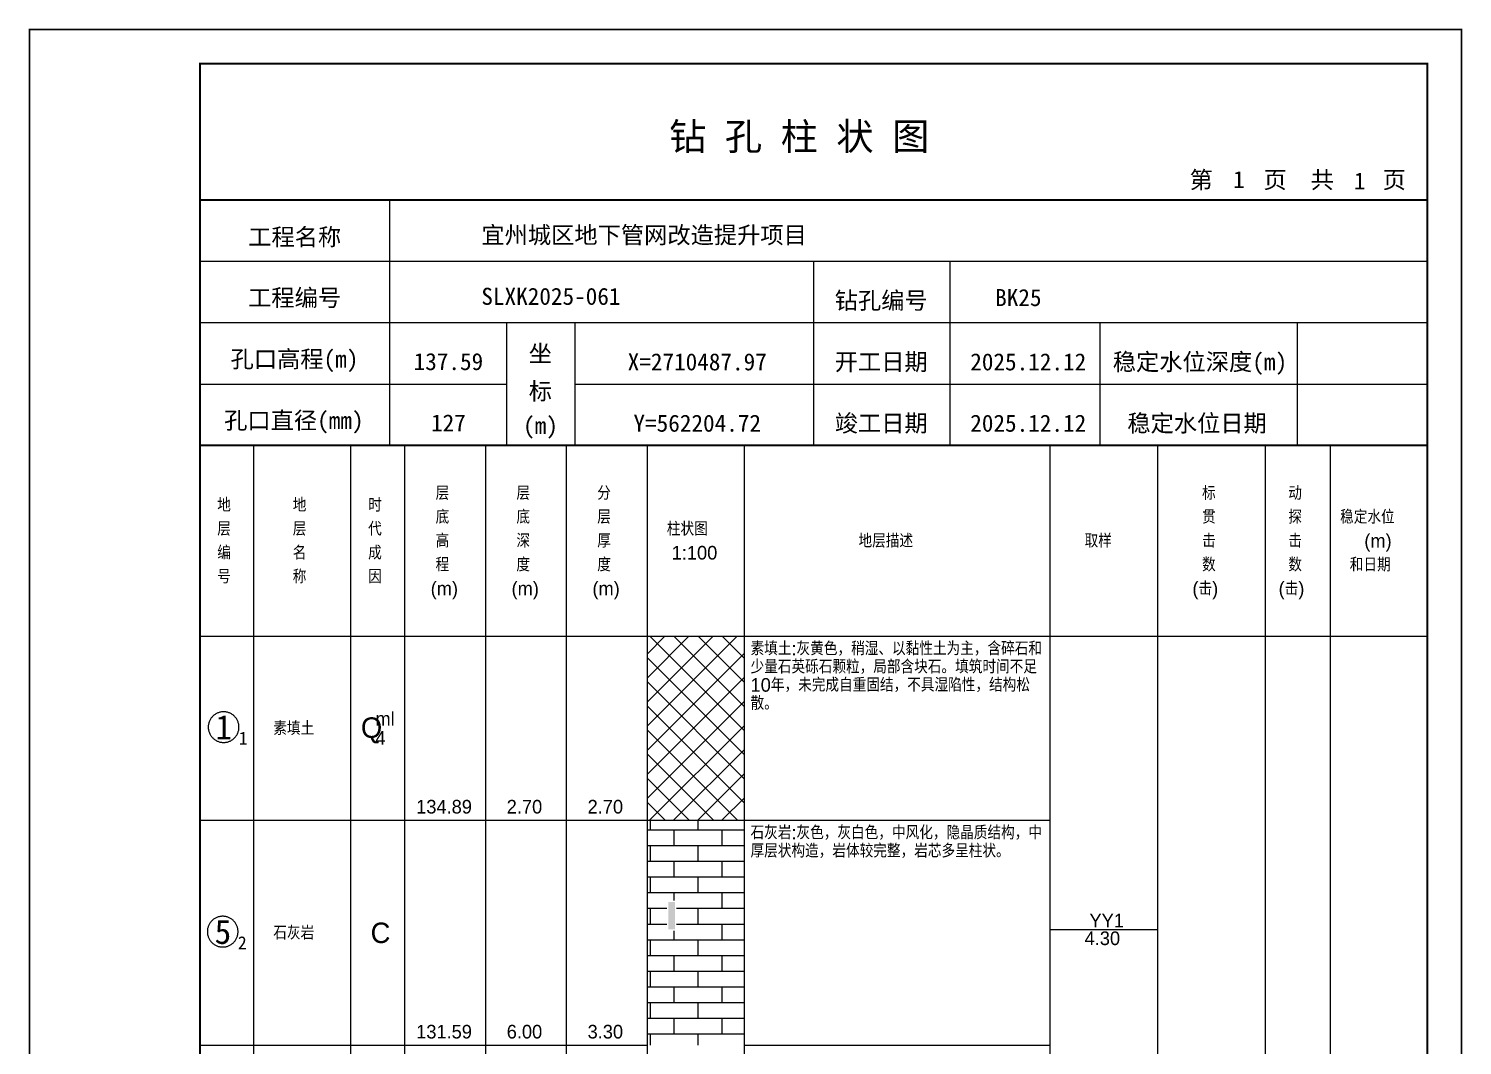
# Model space of a CAD drawing. Header units: millimetres. Extents: x 12489 to 89920, y 4630 to 4927.
# Drawn here: x 17769.3 to 17979.6, y 4777.7 to 4926.8 of the extents above; entities that cross this region are included whole.
import ezdxf
from ezdxf.enums import TextEntityAlignment as Align

# ---------------------------------------------------------------- set-up
doc = ezdxf.new("R2010")
doc.units = ezdxf.units.MM
doc.layers.add('ZZT_TC', color=7, linetype='Continuous')
doc.styles.add('成果图图块', font='', dxfattribs={"height": 2.5})
doc.styles.add('成果图模板', font='')
doc.styles.add('成果图模板标题', font='simhei.ttf')
doc.styles.add('成果图表体', font='Comfont.shx', dxfattribs={"height": 2, "bigfont": 'Hztxt12a.shx'})
doc.styles.get('成果图图块').set_extended_font_data('FangSong_GB2312')
doc.styles.get('成果图模板').set_extended_font_data('FangSong_GB2312')

# ---------------------------------------------------------------- blocks, each defined once
blk = doc.blocks.new('DCBH-1-1-955', base_point=(0.3, -0.11))
at = {"layer": 'ZZT_TC', "color": 7}
blk.add_polyline3d([(-0.19, 2.31, 0), (-0.3, 2.31, 0), (-0.41, 2.3, 0), (-0.52, 2.29, 0), (-0.63, 2.27, 0), (-0.73, 2.24, 0), (-0.84, 2.21, 0), (-0.95, 2.18, 0), (-1.05, 2.14, 0), (-1.15, 2.09, 0), (-1.25, 2.04, 0), (-1.35, 1.99, 0), (-1.44, 1.93, 0), (-1.53, 1.87, 0), (-1.62, 1.8, 0), (-1.7, 1.73, 0), (-1.78, 1.65, 0), (-1.86, 1.57, 0), (-1.93, 1.49, 0), (-2, 1.4, 0), (-2.06, 1.31, 0), (-2.12, 1.22, 0), (-2.17, 1.12, 0), (-2.22, 1.02, 0), (-2.27, 0.92, 0), (-2.31, 0.82, 0), (-2.34, 0.71, 0), (-2.37, 0.61, 0), (-2.4, 0.5, 0), (-2.41, 0.39, 0), (-2.43, 0.28, 0), (-2.44, 0.17, 0), (-2.44, 0.06, 0), (-2.44, -0.05, 0), (-2.43, -0.16, 0), (-2.41, -0.27, 0), (-2.4, -0.38, 0), (-2.37, -0.49, 0), (-2.34, -0.6, 0), (-2.31, -0.7, 0), (-2.27, -0.8, 0), (-2.22, -0.9, 0), (-2.17, -1, 0), (-2.12, -1.1, 0), (-2.06, -1.19, 0), (-2, -1.28, 0), (-1.93, -1.37, 0), (-1.86, -1.45, 0), (-1.78, -1.53, 0), (-1.7, -1.61, 0), (-1.62, -1.68, 0), (-1.53, -1.75, 0), (-1.44, -1.81, 0), (-1.35, -1.87, 0), (-1.25, -1.93, 0), (-1.15, -1.98, 0), (-1.05, -2.02, 0), (-0.95, -2.06, 0), (-0.84, -2.1, 0), (-0.73, -2.13, 0), (-0.63, -2.15, 0), (-0.52, -2.17, 0), (-0.41, -2.18, 0), (-0.3, -2.19, 0), (-0.19, -2.19, 0), (-0.08, -2.19, 0), (0.03, -2.18, 0), (0.14, -2.17, 0), (0.25, -2.15, 0), (0.36, -2.13, 0), (0.47, -2.1, 0), (0.57, -2.06, 0), (0.67, -2.02, 0), (0.77, -1.98, 0), (0.87, -1.93, 0), (0.97, -1.87, 0), (1.06, -1.81, 0), (1.15, -1.75, 0), (1.24, -1.68, 0), (1.32, -1.61, 0), (1.4, -1.53, 0), (1.48, -1.45, 0), (1.55, -1.37, 0), (1.62, -1.28, 0), (1.68, -1.19, 0), (1.74, -1.1, 0), (1.8, -1, 0), (1.85, -0.9, 0), (1.89, -0.8, 0), (1.93, -0.7, 0), (1.97, -0.6, 0), (2, -0.49, 0), (2.02, -0.38, 0), (2.04, -0.27, 0), (2.05, -0.16, 0), (2.06, -0.05, 0), (2.06, 0.06, 0), (2.06, 0.17, 0), (2.05, 0.28, 0), (2.04, 0.39, 0), (2.02, 0.5, 0), (2, 0.61, 0), (1.97, 0.71, 0), (1.93, 0.82, 0), (1.89, 0.92, 0), (1.85, 1.02, 0), (1.8, 1.12, 0), (1.74, 1.22, 0), (1.68, 1.31, 0), (1.62, 1.4, 0), (1.55, 1.49, 0), (1.48, 1.57, 0), (1.4, 1.65, 0), (1.32, 1.73, 0), (1.24, 1.8, 0), (1.15, 1.87, 0), (1.06, 1.93, 0), (0.97, 1.99, 0), (0.87, 2.04, 0), (0.77, 2.09, 0), (0.67, 2.14, 0), (0.57, 2.18, 0), (0.47, 2.21, 0), (0.36, 2.24, 0), (0.25, 2.27, 0), (0.14, 2.29, 0), (0.03, 2.3, 0), (-0.08, 2.31, 0), (-0.19, 2.31, 0)], dxfattribs=at)
at = {"style": '成果图图块'}
blk.add_text('1', height=3.57, dxfattribs=at).set_placement((-0.16, -1.74), align=Align.CENTER)
blk.add_text('1', height=1.91, dxfattribs=at).set_placement((2.03, -2.53))
blk = doc.blocks.new('DCBH-1-1-956', base_point=(0.43, -0.11))
at = {"layer": 'ZZT_TC', "color": 7}
blk.add_polyline3d([(-0.19, 2.31, 0), (-0.3, 2.31, 0), (-0.41, 2.3, 0), (-0.52, 2.29, 0), (-0.63, 2.27, 0), (-0.73, 2.24, 0), (-0.84, 2.21, 0), (-0.95, 2.18, 0), (-1.05, 2.14, 0), (-1.15, 2.09, 0), (-1.25, 2.04, 0), (-1.35, 1.99, 0), (-1.44, 1.93, 0), (-1.53, 1.87, 0), (-1.62, 1.8, 0), (-1.7, 1.73, 0), (-1.78, 1.65, 0), (-1.86, 1.57, 0), (-1.93, 1.49, 0), (-2, 1.4, 0), (-2.06, 1.31, 0), (-2.12, 1.22, 0), (-2.17, 1.12, 0), (-2.22, 1.02, 0), (-2.27, 0.92, 0), (-2.31, 0.82, 0), (-2.34, 0.71, 0), (-2.37, 0.61, 0), (-2.4, 0.5, 0), (-2.41, 0.39, 0), (-2.43, 0.28, 0), (-2.44, 0.17, 0), (-2.44, 0.06, 0), (-2.44, -0.05, 0), (-2.43, -0.16, 0), (-2.41, -0.27, 0), (-2.4, -0.38, 0), (-2.37, -0.49, 0), (-2.34, -0.6, 0), (-2.31, -0.7, 0), (-2.27, -0.8, 0), (-2.22, -0.9, 0), (-2.17, -1, 0), (-2.12, -1.1, 0), (-2.06, -1.19, 0), (-2, -1.28, 0), (-1.93, -1.37, 0), (-1.86, -1.45, 0), (-1.78, -1.53, 0), (-1.7, -1.61, 0), (-1.62, -1.68, 0), (-1.53, -1.75, 0), (-1.44, -1.81, 0), (-1.35, -1.87, 0), (-1.25, -1.93, 0), (-1.15, -1.98, 0), (-1.05, -2.02, 0), (-0.95, -2.06, 0), (-0.84, -2.1, 0), (-0.73, -2.13, 0), (-0.63, -2.15, 0), (-0.52, -2.17, 0), (-0.41, -2.18, 0), (-0.3, -2.19, 0), (-0.19, -2.19, 0), (-0.08, -2.19, 0), (0.03, -2.18, 0), (0.14, -2.17, 0), (0.25, -2.15, 0), (0.36, -2.13, 0), (0.47, -2.1, 0), (0.57, -2.06, 0), (0.67, -2.02, 0), (0.77, -1.98, 0), (0.87, -1.93, 0), (0.97, -1.87, 0), (1.06, -1.81, 0), (1.15, -1.75, 0), (1.24, -1.68, 0), (1.32, -1.61, 0), (1.4, -1.53, 0), (1.48, -1.45, 0), (1.55, -1.37, 0), (1.62, -1.28, 0), (1.68, -1.19, 0), (1.74, -1.1, 0), (1.8, -1, 0), (1.85, -0.9, 0), (1.89, -0.8, 0), (1.93, -0.7, 0), (1.97, -0.6, 0), (2, -0.49, 0), (2.02, -0.38, 0), (2.04, -0.27, 0), (2.05, -0.16, 0), (2.06, -0.05, 0), (2.06, 0.06, 0), (2.06, 0.17, 0), (2.05, 0.28, 0), (2.04, 0.39, 0), (2.02, 0.5, 0), (2, 0.61, 0), (1.97, 0.71, 0), (1.93, 0.82, 0), (1.89, 0.92, 0), (1.85, 1.02, 0), (1.8, 1.12, 0), (1.74, 1.22, 0), (1.68, 1.31, 0), (1.62, 1.4, 0), (1.55, 1.49, 0), (1.48, 1.57, 0), (1.4, 1.65, 0), (1.32, 1.73, 0), (1.24, 1.8, 0), (1.15, 1.87, 0), (1.06, 1.93, 0), (0.97, 1.99, 0), (0.87, 2.04, 0), (0.77, 2.09, 0), (0.67, 2.14, 0), (0.57, 2.18, 0), (0.47, 2.21, 0), (0.36, 2.24, 0), (0.25, 2.27, 0), (0.14, 2.29, 0), (0.03, 2.3, 0), (-0.08, 2.31, 0), (-0.19, 2.31, 0)], dxfattribs=at)
at = {"style": '成果图图块'}
blk.add_text('5', height=3.57, dxfattribs=at).set_placement((-0.16, -1.74), align=Align.CENTER)
blk.add_text('2', height=1.91, dxfattribs=at).set_placement((2.03, -2.53))
blk = doc.blocks.new('gkqy3.dwg', base_point=(0, -2))
blk.add_wipeout([(-0.7, -2.2), (0.7, -2.2), (0.7, 2.2), (-0.7, 2.2)])
at = {"color": 7}
blk.add_solid([(-0.5, -2), (0.5, -2), (-0.5, 2), (0.5, 2)], dxfattribs=at)
blk = doc.blocks.new('钻孔柱状图路桥昇龙制图梁世成校核莫家里.dwg25', base_point=(25, 236))
for p, q in [((52.82, 236), (52.82, 272)), ((25, 263), (205, 263)), ((115, 236), (115, 263)), ((135, 236), (135, 263)), ((25, 254), (205, 254)), ((70, 236), (70, 254)), ((80, 236), (80, 254)), ((157, 236), (157, 254)), ((185.95, 236), (185.95, 254)), ((25, 245), (70, 245)), ((80, 245), (205, 245))]:
    blk.add_line(p, q)
for points, const_width in [([(0, 0), (210, 0), (210, 297), (0, 297)], 0.25), ([(25, 5), (205, 5), (205, 292), (25, 292)], 0.3)]:
    blk.add_lwpolyline(points, close=True, dxfattribs=dict(const_width=const_width))
at = {"const_width": 0.3}
for points in [[(25, 272), (205, 272)], [(25, 236), (205, 236)]]:
    blk.add_lwpolyline(points, dxfattribs=at)
for s, height, style, p in [('钻 孔 柱 状 图', 4, '成果图模板标题', (93.8, 279.31)), ('第', 2.5, '成果图模板', (170.12, 273.7)), ('页', 2.5, '成果图模板', (180.96, 273.7)), ('共', 2.5, '成果图模板', (187.88, 273.7)), ('页', 2.5, '成果图模板', (198.44, 273.7)), ('工程名称', 2.5, '成果图模板', (32.07, 265.32)), ('宜州城区地下管网改造提升项目', 2.5, '成果图模板', (66.26, 265.61)), ('工程编号', 2.5, '成果图模板', (32.05, 256.41)), ('SLXK2025-061', 2.5, '成果图模板', (66.26, 256.61)), ('钻孔编号', 2.5, '成果图模板', (118.08, 256)), ('BK25', 2.5, '成果图模板', (141.61, 256.43)), ('孔口高程(m)', 2.5, '成果图模板', (29.48, 247.41)), ('坐', 2.5, '成果图模板', (73.21, 248.24)), ('开工日期', 2.5, '成果图模板', (118.08, 247)), ('稳定水位深度(m)', 2.5, '成果图模板', (158.86, 247)), ('标', 2.5, '成果图模板', (73.21, 242.7)), ('孔口直径(mm)', 2.5, '成果图模板', (28.54, 238.41)), ('(m) ', 2.5, '成果图模板', (72.38, 237.65)), ('竣工日期', 2.5, '成果图模板', (118.08, 238)), ('稳定水位日期', 2.5, '成果图模板', (160.99, 238))]:
    blk.add_text(s, height=height, dxfattribs=dict(style=style)).set_placement(p)
at = {"style": '成果图模板'}
for s, p in [('1', (177.35, 273.74)), ('1', (195.08, 273.53)), ('137.59', (61.43, 247.04)), ('X=2710487.97', (97.92, 247)), ('2025.12.12', (146.46, 247)), ('127', (61.43, 238.04)), ('Y=562204.72', (97.92, 238)), ('2025.12.12', (146.46, 238))]:
    blk.add_text(s, height=2.5, dxfattribs=at).set_placement(p, align=Align.CENTER)

msp = doc.modelspace()

# ---------------------------------------------------------------- hatches: boundary and pattern name
at = {"linetype": 'Continuous'}
h = msp.add_hatch(dxfattribs=at)
h.set_pattern_fill('GKSTT', scale=0.5, style=0, pattern_type=2)
h.set_pattern_definition([(45, (0, 0), (-1.76776695, 1.76776695), []), (135, (0, 0), (-1.76776695, -1.76776695), [])])
h.paths.add_polyline_path([(17860.06, 4810.71), (17874.29, 4810.71), (17874.29, 4837.71), (17860.06, 4837.71)])
h = msp.add_hatch(dxfattribs=at)
h.set_pattern_fill('GKSHY', scale=0.5, style=0, pattern_type=2)
h.set_pattern_definition([(0, (0, 0), (0, 2.3), []), (90, (0, 0), (-3.5, 2.3), [2.3, -2.3])])
h.paths.add_polyline_path([(17860.06, 4777.71), (17874.29, 4777.71), (17874.29, 4810.71), (17860.06, 4810.71)])

# ---------------------------------------------------------------- linework, layer by layer
at = {"color": 0}
for p, q in [((17794.45, 4837.71), (17802.35, 4837.71)), ((17794.45, 4810.71), (17794.45, 4837.71)), ((17802.35, 4810.71), (17802.35, 4837.71)), ((17794.45, 4810.71), (17802.35, 4810.71)), ((17794.45, 4810.71), (17802.35, 4810.71)), ((17794.45, 4777.71), (17794.45, 4810.71)), ((17802.35, 4777.71), (17802.35, 4810.71)), ((17794.45, 4777.71), (17802.35, 4777.71))]:
    msp.add_line(p, q, dxfattribs=at)
for points in [[(17794.45, 4865.71), (17802.35, 4865.71)], [(17794.45, 4837.71), (17794.45, 4865.71)], [(17802.35, 4837.71), (17802.35, 4865.71)], [(17802.35, 4865.71), (17816.58, 4865.71)], [(17802.35, 4837.71), (17802.35, 4865.71)], [(17816.58, 4837.71), (17816.58, 4865.71)], [(17816.58, 4865.71), (17824.49, 4865.71)], [(17816.58, 4837.71), (17816.58, 4865.71)], [(17824.49, 4837.71), (17824.49, 4865.71)], [(17824.49, 4865.71), (17836.35, 4865.71)], [(17824.49, 4837.71), (17824.49, 4865.71)], [(17836.35, 4837.71), (17836.35, 4865.71)], [(17836.35, 4865.71), (17848.2, 4865.71)], [(17836.35, 4837.71), (17836.35, 4865.71)], [(17848.2, 4837.71), (17848.2, 4865.71)], [(17848.2, 4865.71), (17860.06, 4865.71)], [(17848.2, 4837.71), (17848.2, 4865.71)], [(17860.06, 4837.71), (17860.06, 4865.71)], [(17860.06, 4865.71), (17874.29, 4865.71)], [(17860.06, 4837.71), (17860.06, 4865.71)], [(17874.29, 4837.71), (17874.29, 4865.71)], [(17874.29, 4865.71), (17919.11, 4865.71)], [(17874.29, 4837.71), (17874.29, 4865.71)], [(17919.11, 4837.71), (17919.11, 4865.71)], [(17919.11, 4865.71), (17934.92, 4865.71)], [(17919.11, 4837.71), (17919.11, 4865.71)], [(17934.92, 4837.71), (17934.92, 4865.71)], [(17934.92, 4865.71), (17950.73, 4865.71)], [(17934.92, 4837.71), (17934.92, 4865.71)], [(17950.73, 4837.71), (17950.73, 4865.71)], [(17950.73, 4865.71), (17960.22, 4865.71)], [(17950.73, 4837.71), (17950.73, 4865.71)], [(17960.22, 4837.71), (17960.22, 4865.71)], [(17960.22, 4865.71), (17974.45, 4865.71)], [(17960.22, 4837.71), (17960.22, 4865.71)], [(17974.45, 4837.71), (17974.45, 4865.71)], [(17794.45, 4837.71), (17802.35, 4837.71)], [(17794.45, 4643.71), (17794.45, 4837.71)], [(17794.45, 4837.71), (17802.35, 4837.71)], [(17802.35, 4643.71), (17802.35, 4837.71)], [(17802.35, 4837.71), (17816.58, 4837.71)], [(17802.35, 4643.71), (17802.35, 4837.71)], [(17802.35, 4837.71), (17816.58, 4837.71)], [(17802.35, 4837.71), (17816.58, 4837.71)], [(17802.35, 4810.71), (17802.35, 4837.71)], [(17816.58, 4643.71), (17816.58, 4837.71)], [(17816.58, 4810.71), (17816.58, 4837.71)], [(17816.58, 4837.71), (17824.49, 4837.71)], [(17816.58, 4643.71), (17816.58, 4837.71)], [(17816.58, 4837.71), (17824.49, 4837.71)], [(17816.58, 4837.71), (17824.49, 4837.71)], [(17816.58, 4810.71), (17816.58, 4837.71)], [(17824.49, 4643.71), (17824.49, 4837.71)], [(17824.49, 4810.71), (17824.49, 4837.71)], [(17824.49, 4837.71), (17836.35, 4837.71)], [(17824.49, 4643.71), (17824.49, 4837.71)], [(17824.49, 4837.71), (17836.35, 4837.71)], [(17824.49, 4837.71), (17836.35, 4837.71)], [(17824.49, 4810.71), (17824.49, 4837.71)], [(17836.35, 4643.71), (17836.35, 4837.71)], [(17836.35, 4810.71), (17836.35, 4837.71)], [(17836.35, 4837.71), (17848.2, 4837.71)], [(17836.35, 4643.71), (17836.35, 4837.71)], [(17836.35, 4837.71), (17848.2, 4837.71)], [(17836.35, 4837.71), (17848.2, 4837.71)], [(17836.35, 4810.71), (17836.35, 4837.71)], [(17848.2, 4643.71), (17848.2, 4837.71)], [(17848.2, 4810.71), (17848.2, 4837.71)], [(17848.2, 4837.71), (17860.06, 4837.71)], [(17848.2, 4643.71), (17848.2, 4837.71)], [(17848.2, 4837.71), (17860.06, 4837.71)], [(17848.2, 4837.71), (17860.06, 4837.71)], [(17848.2, 4810.71), (17848.2, 4837.71)], [(17860.06, 4643.71), (17860.06, 4837.71)], [(17860.06, 4810.71), (17860.06, 4837.71)], [(17860.06, 4837.71), (17874.29, 4837.71)], [(17860.06, 4643.71), (17860.06, 4837.71)], [(17860.06, 4837.71), (17874.29, 4837.71)], [(17874.29, 4643.71), (17874.29, 4837.71)], [(17874.29, 4837.71), (17919.11, 4837.71)], [(17874.29, 4643.71), (17874.29, 4837.71)], [(17874.29, 4837.71), (17919.11, 4837.71)], [(17874.29, 4837.71), (17919.11, 4837.71)], [(17874.29, 4810.71), (17874.29, 4837.71)], [(17919.11, 4643.71), (17919.11, 4837.71)], [(17919.11, 4810.71), (17919.11, 4837.71)], [(17919.11, 4837.71), (17934.92, 4837.71)], [(17919.11, 4643.71), (17919.11, 4837.71)], [(17919.11, 4837.71), (17934.92, 4837.71)], [(17934.92, 4643.71), (17934.92, 4837.71)], [(17934.92, 4837.71), (17950.73, 4837.71)], [(17934.92, 4643.71), (17934.92, 4837.71)], [(17934.92, 4837.71), (17950.73, 4837.71)], [(17950.73, 4643.71), (17950.73, 4837.71)], [(17950.73, 4837.71), (17960.22, 4837.71)], [(17950.73, 4643.71), (17950.73, 4837.71)], [(17950.73, 4837.71), (17960.22, 4837.71)], [(17960.22, 4643.71), (17960.22, 4837.71)], [(17960.22, 4837.71), (17974.45, 4837.71)], [(17960.22, 4643.71), (17960.22, 4837.71)], [(17960.22, 4837.71), (17974.45, 4837.71)], [(17974.45, 4643.71), (17974.45, 4837.71)], [(17802.35, 4810.71), (17816.58, 4810.71)], [(17802.35, 4810.71), (17816.58, 4810.71)], [(17802.35, 4777.71), (17802.35, 4810.71)], [(17816.58, 4777.71), (17816.58, 4810.71)], [(17816.58, 4810.71), (17824.49, 4810.71)], [(17816.58, 4810.71), (17824.49, 4810.71)], [(17816.58, 4777.71), (17816.58, 4810.71)], [(17824.49, 4777.71), (17824.49, 4810.71)], [(17824.49, 4810.71), (17836.35, 4810.71)], [(17824.49, 4810.71), (17836.35, 4810.71)], [(17824.49, 4777.71), (17824.49, 4810.71)], [(17836.35, 4777.71), (17836.35, 4810.71)], [(17836.35, 4810.71), (17848.2, 4810.71)], [(17836.35, 4810.71), (17848.2, 4810.71)], [(17836.35, 4777.71), (17836.35, 4810.71)], [(17848.2, 4777.71), (17848.2, 4810.71)], [(17848.2, 4810.71), (17860.06, 4810.71)], [(17848.2, 4810.71), (17860.06, 4810.71)], [(17848.2, 4777.71), (17848.2, 4810.71)], [(17860.06, 4777.71), (17860.06, 4810.71)], [(17874.29, 4810.71), (17919.11, 4810.71)], [(17874.29, 4810.71), (17919.11, 4810.71)], [(17874.29, 4777.71), (17874.29, 4810.71)], [(17919.11, 4777.71), (17919.11, 4810.71)], [(17919.11, 4794.71), (17934.92, 4794.71)], [(17802.35, 4777.71), (17816.58, 4777.71)], [(17816.58, 4777.71), (17824.49, 4777.71)], [(17824.49, 4777.71), (17836.35, 4777.71)], [(17836.35, 4777.71), (17848.2, 4777.71)], [(17848.2, 4777.71), (17860.06, 4777.71)], [(17874.29, 4777.71), (17919.11, 4777.71)]]:
    msp.add_lwpolyline(points, dxfattribs=at)
at = {"color": 7, "flags": 128}
msp.add_lwpolyline([(17860.06, 4810.71), (17874.29, 4810.71)], dxfattribs=at)

# ---------------------------------------------------------------- block references
for name, p in [('DCBH-1-1-955', (17798.4, 4824.21)), ('DCBH-1-1-956', (17798.4, 4794.21))]:
    msp.add_blockref(name, p)

# ---------------------------------------------------------------- texts
at = {"color": 0, "style": '成果图表体'}
for s, height, p in [('层', 2, (17829, 4857.71)), ('层', 2, (17840.85, 4857.71)), ('分', 2, (17852.71, 4857.71)), ('标', 2, (17941.41, 4857.71)), ('动', 2, (17954.05, 4857.71)), ('地', 2, (17796.98, 4855.96)), ('地', 2, (17808.05, 4855.96)), ('时', 2, (17819.11, 4855.96)), ('底', 2, (17829, 4854.21)), ('底', 2, (17840.85, 4854.21)), ('层', 2, (17852.71, 4854.21)), ('贯', 2, (17941.41, 4854.21)), ('探', 2, (17954.05, 4854.21)), ('稳定水位', 2, (17961.65, 4854.21)), ('层', 2, (17796.98, 4852.46)), ('层', 2, (17808.05, 4852.46)), ('代', 2, (17819.11, 4852.46)), ('高', 2, (17829, 4850.71)), ('深', 2, (17840.85, 4850.71)), ('厚', 2, (17852.71, 4850.71)), ('柱状图', 2, (17862.91, 4852.46)), ('地层描述', 2, (17891.02, 4850.71)), ('取样', 2, (17924.18, 4850.71)), ('击', 2, (17941.41, 4850.71)), ('击', 2, (17954.05, 4850.71)), ('(m)', 2, (17965.2, 4850.71)), ('编', 2, (17796.98, 4848.96)), ('名', 2, (17808.05, 4848.96)), ('成', 2, (17819.11, 4848.96)), ('1:100', 2, (17863.62, 4848.96)), ('程', 2, (17829, 4847.21)), ('度', 2, (17840.85, 4847.21)), ('度', 2, (17852.71, 4847.21)), ('数', 2, (17941.41, 4847.21)), ('数', 2, (17954.05, 4847.21)), ('和日期', 2, (17963.07, 4847.21)), ('号', 2, (17796.98, 4845.46)), ('称', 2, (17808.05, 4845.46)), ('因', 2, (17819.11, 4845.46)), ('(m)', 2, (17828.28, 4843.71)), ('(m)', 2, (17840.14, 4843.71)), ('(m)', 2, (17852, 4843.71)), ('(击)', 2, (17939.99, 4843.71)), ('(击)', 2, (17952.63, 4843.71)), ('素填土', 2, (17805.2, 4823.21)), ('Q', 3, (17818.05, 4822.81)), ('ml', 2, (17820.18, 4824.61)), ('4', 2, (17820.18, 4821.81)), ('134.89', 2, (17826.15, 4811.71)), ('2.70', 2, (17839.43, 4811.71)), ('2.70', 2, (17851.29, 4811.71)), ('YY1', 2, (17924.89, 4795.01)), ('石灰岩', 2, (17805.2, 4793.21)), ('C', 3, (17819.47, 4792.71)), ('4.30', 2, (17924.18, 4792.41)), ('131.59', 2, (17826.15, 4778.71)), ('6.00', 2, (17839.43, 4778.71)), ('3.30', 2, (17851.29, 4778.71))]:
    msp.add_text(s, height=height, dxfattribs=at).set_placement(p)
at = {"color": 0, "char_height": 2, "width": 43.0292, "attachment_point": 1, "line_spacing_factor": 0.8, "style": '成果图表体'}
for s, insert in [('素填土:灰黄色，稍湿、以黏性土为主，含碎石和少量石英砾石颗粒，局部含块石。填筑时间不足10年，未完成自重固结，不具湿陷性，结构松散。', (17875.19, 4836.91)), ('石灰岩:灰色，灰白色，中风化，隐晶质结构，中厚层状构造，岩体较完整，岩芯多呈柱状。', (17875.19, 4809.91))]:
    msp.add_mtext(s, dxfattribs=dict(at, insert=insert))

# ---------------------------------------------------------------- next in the draw order: block references
msp.add_blockref('gkqy3.dwg', (17863.62, 4794.71))

# ---------------------------------------------------------------- next in the draw order: block references
msp.add_blockref('钻孔柱状图路桥昇龙制图梁世成校核莫家里.dwg25', (17794.45, 4865.71))

doc.saveas('drawing.dxf')
